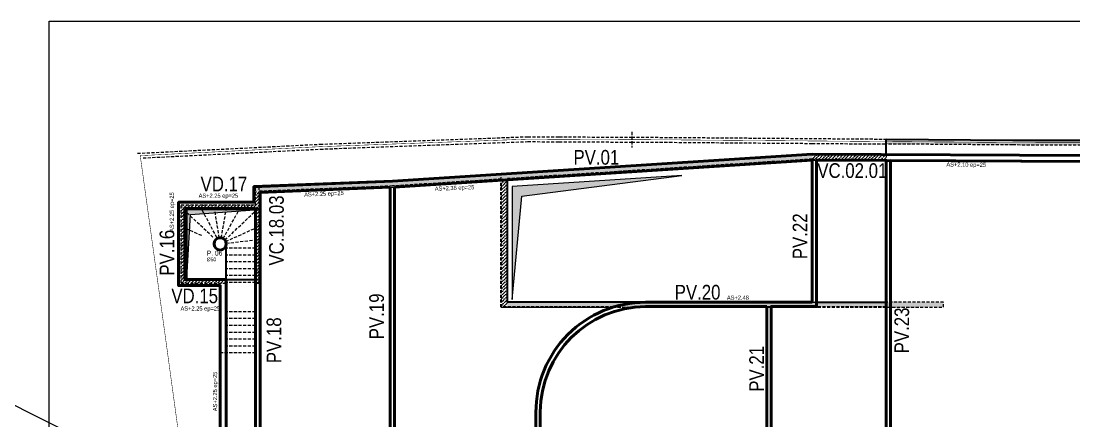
# Model space of a CAD drawing. Extents: x -10329 to 23244, y -15032 to -6928.
# Drawn here: x -6203 to -1895, y -8854 to -7219 of the extents above; entities that cross this region are included whole.
import ezdxf
from ezdxf.enums import TextEntityAlignment as Align

# ---------------------------------------------------------------- set-up
doc = ezdxf.new("R2010")
doc.units = 0
doc.linetypes.add('CACHEX2', pattern=[19.05, 12.7, -6.35])
doc.linetypes.add('MIXTE', pattern=[1, 0.5, -0.25, 0, -0.25])
doc.layers.get('Defpoints').update_dxf_attribs({"color": 53})
for name, color, linetype in [('limites', 242, 'MIXTE'), ('PYC_HOZ_BET_VU', 252, 'Continuous'), ('PYC_Poteaux', 1, 'Continuous')]:
    doc.layers.add(name, color=color, linetype=linetype)
for name, color, linetype, lineweight in [('PYC_Béton vu', 60, 'Continuous', 35), ('PYC_Impact niveau supérieur', 251, 'CACHEX2', 25), ('PYC_Ombrage trémie', 7, 'Continuous', 18), ('PYC_Poteaux - Repère', 233, 'Continuous', 35), ('PYC_Poutres', 102, 'Continuous', 35), ('PYC_Voiles béton armé', 6, 'Continuous', 50), ('PYC_Voiles béton armé - Repère', 233, 'Continuous', 35)]:
    doc.layers.add(name, color=color, linetype=linetype, lineweight=lineweight)
doc.styles.add('PYC_Texte_Reperage', font='ARIALN.TTF')
doc.styles.add('PYC_Texte_Section', font='ARIALN.TTF')
doc.styles.get("Standard").update_dxf_attribs({"font": 'ARIAL.TTF'})
doc.linetypes.add('RBx0.50', pattern='A,0.25,-0.025,["V",Standard,S=0.05,R=0,X=-0.025,Y=-0.05],-0.05,["V",Standard,S=0.05,R=180,X=0.025,Y=0.05],-0.025', length=0.35)
pattern_1 = [(45, (-4032.7195, -8917.559), (5.051394, 18.521778), [23.8125, -4.7625, 0, -4.7625])]

msp = doc.modelspace()

# ---------------------------------------------------------------- hatches: boundary and pattern name
at = {"layer": 'PYC_Impact niveau supérieur'}
h = msp.add_hatch(dxfattribs=at)
h.set_pattern_fill('ANSI36', color=256, scale=3, style=0)
h.set_pattern_definition(pattern_1)
h.paths.add_polyline_path([(613.103, -7731.753), (613.103, -7711.753), (-2144.972, -7705.725), (-2663.72, -7701.638), (-2663.72, -7721.639), (-2145.073, -7725.725)])
h = msp.add_hatch(dxfattribs=at)
h.set_pattern_fill('ANSI36', color=256, scale=3, style=0)
h.set_pattern_definition(pattern_1)
h.paths.add_polyline_path([(-4682.68, -7893.343), (-2965.72, -7783.199), (-2965.72, -7763.157), (-4683.72, -7873.369), (-5243.22, -7895.707), (-5243.22, -7915.723)])
h = msp.add_hatch(dxfattribs=at)
h.set_pattern_fill('ANSI36', color=256, scale=3, style=0)
h.set_pattern_definition(pattern_1)
h.paths.add_polyline_path([(-2663.72, -7764.488), (-2965.72, -7763.157), (-2965.72, -7783.158), (-2663.72, -7784.488)])
h = msp.add_hatch(dxfattribs=at)
h.set_pattern_fill('ANSI36', color=256, scale=3, style=0)
h.set_pattern_definition(pattern_1)
h.paths.add_polyline_path([(-4213.22, -7863.227), (-4238.22, -7864.51), (-4238.22, -8388.559), (-4213.22, -8388.559), (-4213.22, -8368.559)])
h = msp.add_hatch(dxfattribs=at)
h.set_pattern_fill('ANSI36', color=256, scale=3, style=0)
h.set_pattern_definition(pattern_1)
h.paths.add_polyline_path([(-5228.22, -7915.124), (-5243.22, -7915.723), (-5243.22, -7970.059), (-5228.22, -7970.059)])
h = msp.add_hatch(dxfattribs=at)
h.set_pattern_fill('ANSI36', color=256, scale=3, style=0)
h.set_pattern_definition(pattern_1)
h.paths.add_polyline_path([(-5363.22, -8275.059), (-5533.22, -8275.059), (-5533.22, -7985.059), (-5243.22, -7985.059), (-5243.22, -8290.059), (-5228.22, -8290.059), (-5228.22, -7970.059), (-5548.22, -7970.059), (-5548.22, -8290.059), (-5363.22, -8290.059)])
h = msp.add_hatch(dxfattribs=at)
h.set_pattern_fill('ANSI36', color=256, scale=3, style=0)
h.set_pattern_definition([(45, (-4032.7195, 11082.441), (5.051394, 18.5217782), [23.8125, -4.7625, 0, -4.7625])])
h.paths.add_polyline_path([(-4213.22, -8368.559), (-4213.22, -8388.559), (-2428.72, -8388.559), (-2428.72, -8368.559)])
at = {"layer": 'PYC_Ombrage trémie'}
for points in [[(-3498.981, -7851.052), (-4193.002, -7895.768), (-4193.002, -8356.823), (-4153.471, -7934.237)], [(-5248.336, -7991.371), (-5524.874, -7991.371), (-5524.874, -8268.6), (-5509.106, -8009.395)]]:
    msp.add_hatch(color=256, dxfattribs=at).paths.add_polyline_path(points)

# ---------------------------------------------------------------- linework, layer by layer
at = {"color": 1}
msp.add_lwpolyline([(4276.309, -14072.899), (-9355.055, -7219.282)], dxfattribs=at)
at = {"layer": 'Defpoints'}
msp.add_lwpolyline([(-6087.897, -7219.282), (1889.075, -7219.282), (1889.075, -14072.899), (-6087.897, -14072.899)], close=True, dxfattribs=at)
at = {"layer": 'limites', "ltscale": 150, "const_width": 2, "flags": 128}
msp.add_lwpolyline([(1318.83, -11098.226), (601.041, -11387.299), (-925.512, -12028.794), (-1738.386, -12356.789), (-2773.937, -12810.42), (-2891.292, -12853.144), (-3127.837, -12946.037), (-3669.751, -13167.798), (-4315.374, -13505.633), (-4866.173, -13801.56), (-4935.281, -13331.624), (-5140.065, -11877.607), (-5212.444, -11403.823), (-5355.007, -10369.252), (-5491.872, -9385.052), (-5561.731, -8881.707), (-5613.541, -8503.048), (-5715.401, -7769.271), (-4979.569, -7732.648), (-4978.859, -7732.623), (-4129.497, -7701.928), (-4000.89, -7702.533), (-3549.959, -7704.656), (-2145.023, -7715.725), (1152.191, -7722.931)], close=True, dxfattribs=at)
at = {"layer": 'PYC_Béton vu'}
for p, q in [((-2663.72, -7701.638), (-2144.972, -7705.725)), ((-2144.972, -7705.725), (613.103, -7711.753))]:
    msp.add_line(p, q, dxfattribs=at)
for points in [[(-2663.72, -7764.488), (-2663.72, -7701.638)], [(-5363.22, -8275.059), (-5363.22, -8130.059)], [(-5363.22, -8275.059), (-5243.22, -8275.059)]]:
    msp.add_lwpolyline(points, dxfattribs=at)
at = {"layer": 'PYC_HOZ_BET_VU', "linetype": 'RBx0.50', "ltscale": 50}
for p, q in [((-2965.72, -7788.209), (-2945.72, -7788.246)), ((-2663.72, -7789.488), (-2645.72, -7789.567)), ((-4692.72, -7898.748), (-4674.72, -7897.843)), ((-5243.22, -7985.059), (-5225.22, -7985.059)), ((-3151.72, -8386.559), (-3133.72, -8386.559)), ((-2965.72, -8368.559), (-2945.72, -8368.559))]:
    msp.add_line(p, q, dxfattribs=at)
at = {"layer": 'PYC_Impact niveau supérieur'}
for p, q in [((-2145.073, -7725.725), (-2663.72, -7721.639)), ((1162.698, -7732.954), (-2145.073, -7725.725)), ((-5228.22, -8290.059), (-5228.22, -7895.108)), ((-5548.22, -8290.059), (-5548.22, -7970.059)), ((-5243.22, -7985.059), (-5533.22, -7985.059)), ((-5533.22, -7985.059), (-5533.22, -8275.059)), ((-5417.728, -8102.458), (-5533.22, -7994.932)), ((-5401.667, -8104.599), (-5465.367, -7985.059)), ((-5392.04, -8105.352), (-5411.218, -7985.059)), ((-5383.778, -8105.456), (-5362.689, -7985.059)), ((-5376.002, -8108.247), (-5307.917, -7985.059)), ((-5368.527, -8114.657), (-5243.22, -7994.29)), ((-5243.22, -8287.059), (-5243.22, -7985.059)), ((-5464.003, -8096.292), (-5533.22, -8065.531)), ((-5365.385, -8119.881), (-5243.22, -8065.184)), ((-5363.37, -8127.322), (-5243.22, -8113.25)), ((-5548.22, -8290.059), (-5363.22, -8290.059)), ((-5533.22, -8275.059), (-5363.22, -8275.059)), ((-5363.22, -8275.059), (-5363.22, -8287.059)), ((-5243.22, -8290.059), (-5228.22, -8290.059))]:
    msp.add_line(p, q, dxfattribs=at)
for points in [[(-5726.808, -7759.826), (-4979.998, -7722.657), (-4979.221, -7722.629), (-4129.654, -7691.927), (-4000.843, -7692.533), (-3705.324, -7693.925)], [(-5703.994, -7778.716), (-4979.14, -7742.639), (-4978.498, -7742.616), (-4129.34, -7711.929), (-4000.937, -7712.533), (-3705.418, -7713.924)], [(-3704.02, -7672.308), (-3704.318, -7735.552)], [(-3704.122, -7693.93), (-3549.896, -7694.656), (-2663.72, -7701.638)], [(-3704.216, -7713.93), (-3550.022, -7714.656), (-2966.27, -7719.255)], [(-2966.27, -7719.255), (-2663.72, -7721.639)], [(-5243.22, -7895.707), (-4683.72, -7873.369), (-2965.72, -7763.157)], [(-2965.72, -7783.199), (-4213.22, -7863.227)], [(-2965.808, -7783.157), (-2663.72, -7784.488)], [(-2663.72, -7764.488), (-2945.72, -7763.246)], [(-2663.72, -7764.488), (-2663.72, -7784.488)], [(-4238.22, -7864.831), (-4682.68, -7893.343), (-5228.22, -7915.124)], [(-4238.22, -7869.841), (-4238.22, -7844.79)], [(-4213.22, -7868.237), (-4213.22, -7863.227)], [(-5548.22, -7970.059), (-5243.22, -7970.059), (-5243.22, -7895.707)], [(-5243.22, -8147.559), (-5363.22, -8147.559)], [(-5243.22, -8175.559), (-5363.22, -8175.559)], [(-5243.22, -8203.559), (-5363.22, -8203.559)], [(-5243.22, -8231.559), (-5363.22, -8231.559)], [(-5243.22, -8259.559), (-5363.22, -8259.559)], [(-5243.22, -8287.559), (-5363.22, -8287.559)], [(-4238.22, -8388.559), (-2428.22, -8388.559), (-2428.22, -8368.559), (-4213.22, -8368.559)], [(-5243.22, -8407.559), (-5363.22, -8407.559)], [(-5243.22, -8435.559), (-5363.22, -8435.559)], [(-5243.22, -8463.559), (-5363.22, -8463.559)], [(-5243.22, -8491.559), (-5363.22, -8491.559)], [(-5243.22, -8519.559), (-5363.22, -8519.559)], [(-5243.22, -8547.559), (-5363.22, -8547.559)], [(-5243.22, -8575.559), (-5388.22, -8575.559)]]:
    msp.add_lwpolyline(points, dxfattribs=at)
at = {"layer": 'PYC_Ombrage trémie'}
for points in [[(-3498.981, -7851.052), (-4193.002, -7895.768), (-4193.002, -8356.823), (-4153.471, -7934.237)], [(-5248.336, -7991.371), (-5524.874, -7991.371), (-5524.874, -8268.6), (-5509.106, -8009.395)]]:
    msp.add_lwpolyline(points, close=True, dxfattribs=at)
at = {"layer": 'PYC_Poteaux', "color": 1, "linetype": 'Continuous', "lineweight": 50}
msp.add_circle((-5388.22, -8130.059), 25, dxfattribs=at)
at = {"layer": 'PYC_Poutres'}
msp.add_line((-2945.72, -8368.559), (-2663.72, -8368.559), dxfattribs=at)
at = {"layer": 'PYC_Poutres', "linetype": 'CACHEX2'}
for points in [[(-3779.734, -8388.559), (-4238.22, -8388.559), (-4238.22, -7869.841)], [(-2663.72, -8388.559), (-2997.72, -8388.559), (-2997.72, -8386.559)]]:
    msp.add_lwpolyline(points, dxfattribs=at)
at = {"layer": 'PYC_Poutres'}
msp.add_lwpolyline([(-3647.22, -8368.559), (-4213.22, -8368.559), (-4213.22, -7868.237)], dxfattribs=at)
at = {"layer": 'PYC_Voiles béton armé'}
for p, q in [((-4683.72, -7873.369), (-2965.72, -7763.157)), ((-2965.72, -7763.157), (-1835.72, -7768.135)), ((-2965.72, -8368.559), (-2965.72, -7788.209)), ((-2663.72, -8938.559), (-2663.72, -7789.488)), ((-2645.72, -8938.559), (-2645.72, -7789.567)), ((-5250.22, -7895.986), (-4683.72, -7873.369)), ((-5250.22, -7960.059), (-5250.22, -7895.986)), ((-5225.22, -8938.559), (-5225.22, -7920.008)), ((-4692.72, -8938.559), (-4692.72, -7898.748)), ((-4674.72, -8938.559), (-4674.72, -7897.843)), ((-5558.22, -8300.059), (-5558.22, -7960.059)), ((-5558.22, -7960.059), (-5250.22, -7960.059)), ((-5533.22, -8275.059), (-5533.22, -7985.059)), ((-5533.22, -7985.059), (-5243.22, -7985.059)), ((-5243.22, -8938.559), (-5243.22, -7985.059)), ((-5388.22, -8300.059), (-5558.22, -8300.059)), ((-5533.22, -8275.059), (-5363.22, -8275.059)), ((-5388.22, -8949.084), (-5388.22, -8300.059)), ((-5363.22, -8947.366), (-5363.22, -8275.059)), ((-3647.22, -8368.559), (-2965.72, -8368.559)), ((-3151.72, -8386.559), (-3647.22, -8386.559)), ((-3151.72, -8908.559), (-3151.72, -8386.559)), ((-3151.72, -8908.559), (-3151.72, -8388.559)), ((-3133.72, -8908.559), (-3133.713, -8388.559)), ((-4096.22, -8938.559), (-4096.22, -8818.559)), ((-4078.22, -8908.559), (-4078.22, -8816.559))]:
    msp.add_line(p, q, dxfattribs=at)
for points in [[(-3133.72, -8908.559), (-3133.713, -8386.559), (-2947.72, -8386.559), (-2947.72, -7788.288), (-1826.72, -7793.2), (-580.72, -7802.078), (613.103, -7810.407), (613.103, -7785.583), (-1835.72, -7768.135), (-2965.72, -7763.157), (-4683.72, -7873.369), (-5250.22, -7896.088), (-5250.22, -7960.059), (-5558.22, -7960.059), (-5558.22, -8300.059), (-5388.22, -8300.059), (-5388.22, -8949.084), (-5265.714, -9836.594), (-5240.949, -9833.176)], [(-4674.72, -7897.843), (-2965.72, -7788.209)], [(-2945.33, -7788.248), (-2663.72, -7789.488)], [(-2645.72, -7789.567), (-1844.72, -7793.096)], [(-5225.22, -7920.008), (-4692.72, -7898.748)]]:
    msp.add_lwpolyline(points, dxfattribs=at)
for centre, radius, start, end in [((-3647.925, -8816.856), 448.298, 89.909869, 180.217597), ((-3646.51, -8818.27), 431.712, 90.094109, 179.772799)]:
    msp.add_arc(centre, radius, start, end, dxfattribs=at)

# ---------------------------------------------------------------- texts
at = {"layer": 'PYC_Poteaux - Repère', "linetype": 'Continuous', "lineweight": 25}
for s, height, style, p in [('%%C50', 15, 'PYC_Texte_Section', (-5443.197, -8200.811)), ('P. 06', 20, 'PYC_Texte_Reperage', (-5443.197, -8177.735))]:
    msp.add_text(s, height=height, rotation=360, dxfattribs=dict(at, style=style)).set_placement(p)
at = {"layer": 'PYC_Voiles béton armé - Repère', "style": 'PYC_Texte_Reperage'}
for s, height, p in [('PV.01', 60, (-3848.919, -7776.146)), ('VC.02.01', 60, (-2801.54, -7830.432)), ('AS+2.25 ep=25', 17, (-5395.552, -7932.849)), ('PV.20', 60, (-3434.707, -8327.457)), ('AS+2.48 ', 17, (-3266.667, -8349.703)), ('AS+2.25 ep=25', 17, (-5469.503, -8394.117))]:
    msp.add_text(s, height=height, dxfattribs=at).set_placement(p, align=Align.MIDDLE_CENTER)
for s, height, rotation, p in [('AS+2.10 ep=25', 17, 359.330288, (-2335.474, -7806.098)), ('VD.17', 60, 359.999935, (-5372.914, -7885.289)), ('AS+2.25 ep=25', 17, 2.293907, (-4963.683, -7925.031)), ('AS+2.36 ep=25', 17, 2.293907, (-4429.301, -7901.125)), ('AS+2.25 ep=25', 17, 90, (-5586.042, -8000.17)), ('VC.18.03', 60, 90, (-5157.977, -8075.296)), ('PV.22', 60, 90, (-3015.521, -8098.946)), ('PV.16', 60, 89.999935, (-5606.022, -8166.079)), ('VD.15', 60, 359.999935, (-5492.599, -8342.452)), ('PV.19', 60, 90, (-4748.252, -8426.211)), ('PV.23', 60, 90, (-2599.26, -8483.808)), ('PV.18', 60, 90, (-5168.237, -8523.943)), ('PV.21', 60, 90, (-3193.377, -8640.766)), ('AS+2.25 ep=25', 17, 90, (-5409.25, -8732.947))]:
    msp.add_text(s, height=height, rotation=rotation, dxfattribs=at).set_placement(p, align=Align.MIDDLE_CENTER)

doc.saveas('drawing.dxf')
